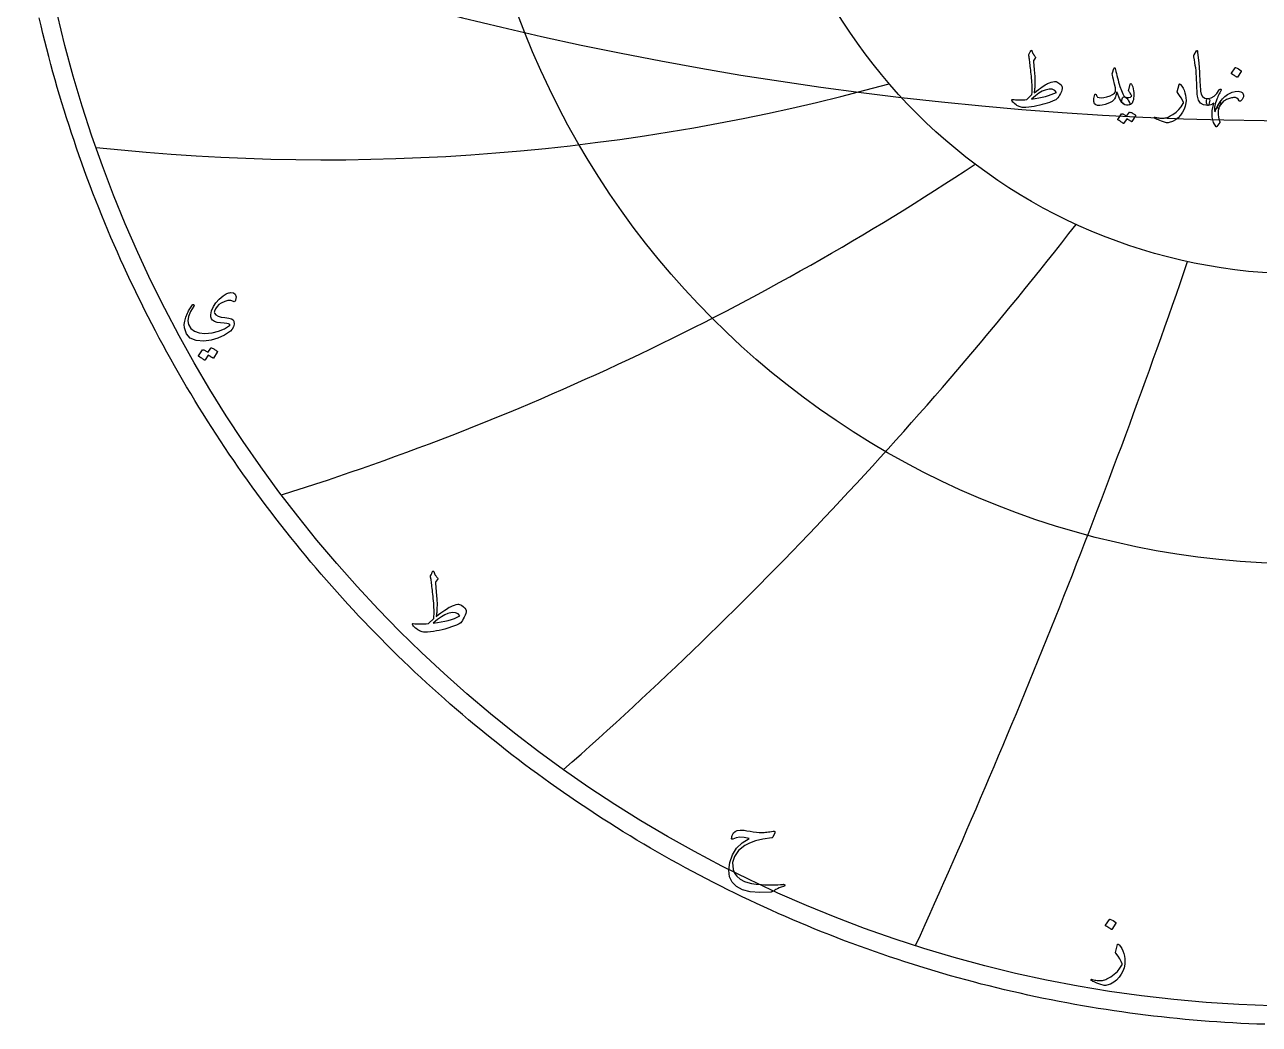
# Model space of a CAD drawing. Header units: millimetres. Extents: x -75 to 75, y -75 to 77.
# Drawn here: x -74.2 to -2.6, y -75.3 to -17.3 of the extents above; entities that cross this region are included whole.
import ezdxf

# ---------------------------------------------------------------- set-up
doc = ezdxf.new("R2010")
doc.units = ezdxf.units.MM
for name, color, linetype in [('CUT_OUTER', 1, 'Continuous'), ('ENGRAVE', 7, 'Continuous'), ('ENGRAVE_FINE', 8, 'Continuous'), ('TEXT', 5, 'Continuous')]:
    doc.layers.add(name, color=color, linetype=linetype)

msp = doc.modelspace()

# ---------------------------------------------------------------- linework, layer by layer
at = {"layer": 'CUT_OUTER'}
msp.add_lwpolyline([(-2.311, -75.302), (-2.773, -75.2865), (-3.2349, -75.268), (-3.6966, -75.2468), (-4.1583, -75.2227), (-4.6198, -75.1957), (-5.0811, -75.166), (-5.5422, -75.1334), (-6.0031, -75.0979), (-6.4638, -75.0597), (-6.9242, -75.0186), (-7.3844, -74.9747), (-7.8443, -74.928), (-8.3039, -74.8785), (-8.7632, -74.8261), (-9.2221, -74.7709), (-9.6807, -74.7129), (-10.139, -74.6521), (-10.5968, -74.5885), (-11.0543, -74.5221), (-11.5114, -74.4529), (-11.968, -74.3808), (-12.4241, -74.306), (-12.8798, -74.2284), (-13.3351, -74.1479), (-13.7898, -74.0647), (-14.244, -73.9787), (-14.6976, -73.8899), (-15.1507, -73.7983), (-15.6033, -73.704), (-16.0552, -73.6069), (-16.5065, -73.507), (-16.9573, -73.4043), (-17.4073, -73.2989), (-17.8568, -73.1907), (-18.3055, -73.0797), (-18.7536, -72.966), (-19.2009, -72.8496), (-19.6476, -72.7304), (-20.0935, -72.6085), (-20.5386, -72.4838), (-20.983, -72.3564), (-21.4266, -72.2263), (-21.8693, -72.0935), (-22.3113, -71.9579), (-22.7524, -71.8197), (-23.1926, -71.6787), (-23.632, -71.5351), (-24.0705, -71.3887), (-24.5081, -71.2397), (-24.9447, -71.088), (-25.3804, -70.9336), (-25.8152, -70.7765), (-26.249, -70.6168), (-26.6818, -70.4544), (-27.1136, -70.2893), (-27.5444, -70.1217), (-27.9741, -69.9513), (-28.4028, -69.7784), (-28.8304, -69.6028), (-29.2569, -69.4246), (-29.6824, -69.2437), (-30.1067, -69.0603), (-30.5299, -68.8743), (-30.9519, -68.6857), (-31.3728, -68.4944), (-31.7924, -68.3007), (-32.2109, -68.1043), (-32.6282, -67.9054), (-33.0443, -67.7039), (-33.4591, -67.4999), (-33.8726, -67.2933), (-34.2849, -67.0842), (-34.6958, -66.8725), (-35.1055, -66.6584), (-35.5139, -66.4417), (-35.9209, -66.2226), (-36.3265, -66.0009), (-36.7308, -65.7768), (-37.1337, -65.5502), (-37.5352, -65.3211), (-37.9353, -65.0896), (-38.334, -64.8556), (-38.7312, -64.6191), (-39.127, -64.3803), (-39.5213, -64.139), (-39.9141, -63.8953), (-40.3054, -63.6492), (-40.6952, -63.4006), (-41.0834, -63.1498), (-41.4701, -62.8965), (-41.8553, -62.6408), (-42.2388, -62.3828), (-42.6208, -62.1225), (-43.0012, -61.8598), (-43.3799, -61.5948), (-43.7571, -61.3275), (-44.1325, -61.0578), (-44.5064, -60.7859), (-44.8785, -60.5116), (-45.2489, -60.2351), (-45.6177, -59.9564), (-45.9847, -59.6753), (-46.35, -59.392), (-46.7136, -59.1065), (-47.0754, -58.8188), (-47.4354, -58.5288), (-47.7936, -58.2367), (-48.15, -57.9423), (-48.5047, -57.6458), (-48.8575, -57.3471), (-49.2084, -57.0462), (-49.5575, -56.7432), (-49.9047, -56.4381), (-50.2501, -56.1308), (-50.5936, -55.8214), (-50.9351, -55.5099), (-51.2748, -55.1963), (-51.6125, -54.8807), (-51.9483, -54.563), (-52.2821, -54.2432), (-52.6139, -53.9214), (-52.9438, -53.5975), (-53.2717, -53.2717), (-53.5975, -52.9438), (-53.9214, -52.6139), (-54.2432, -52.2821), (-54.563, -51.9483), (-54.8807, -51.6125), (-55.1963, -51.2748), (-55.5099, -50.9351), (-55.8214, -50.5936), (-56.1308, -50.2501), (-56.4381, -49.9047), (-56.7432, -49.5575), (-57.0462, -49.2084), (-57.3471, -48.8575), (-57.6458, -48.5047), (-57.9423, -48.15), (-58.2367, -47.7936), (-58.5288, -47.4354), (-58.8188, -47.0754), (-59.1065, -46.7136), (-59.392, -46.35), (-59.6753, -45.9847), (-59.9564, -45.6177), (-60.2351, -45.2489), (-60.5116, -44.8785), (-60.7859, -44.5064), (-61.0578, -44.1325), (-61.3275, -43.7571), (-61.5948, -43.3799), (-61.8598, -43.0012), (-62.1225, -42.6208), (-62.3828, -42.2388), (-62.6408, -41.8553), (-62.8965, -41.4701), (-63.1498, -41.0834), (-63.4006, -40.6952), (-63.6492, -40.3054), (-63.8953, -39.9141), (-64.139, -39.5213), (-64.3803, -39.127), (-64.6191, -38.7312), (-64.8556, -38.334), (-65.0896, -37.9353), (-65.3211, -37.5352), (-65.5502, -37.1337), (-65.7768, -36.7308), (-66.0009, -36.3265), (-66.2226, -35.9209), (-66.4417, -35.5139), (-66.6584, -35.1055), (-66.8725, -34.6958), (-67.0842, -34.2849), (-67.2933, -33.8726), (-67.4999, -33.4591), (-67.7039, -33.0443), (-67.9054, -32.6282), (-68.1043, -32.2109), (-68.3007, -31.7924), (-68.4944, -31.3728), (-68.6857, -30.9519), (-68.8743, -30.5299), (-69.0603, -30.1067), (-69.2437, -29.6824), (-69.4246, -29.2569), (-69.6028, -28.8304), (-69.7784, -28.4028), (-69.9513, -27.9741), (-70.1217, -27.5444), (-70.2893, -27.1136), (-70.4544, -26.6818), (-70.6168, -26.249), (-70.7765, -25.8152), (-70.9336, -25.3804), (-71.088, -24.9447), (-71.2397, -24.5081), (-71.3887, -24.0705), (-71.5351, -23.632), (-71.6787, -23.1926), (-71.8197, -22.7524), (-71.9579, -22.3113), (-72.0935, -21.8693), (-72.2263, -21.4266), (-72.3564, -20.983), (-72.4838, -20.5386), (-72.6085, -20.0935), (-72.7304, -19.6476), (-72.8496, -19.2009), (-72.966, -18.7536), (-73.0797, -18.3055), (-73.1907, -17.8568), (-73.2989, -17.4073), (-73.4043, -16.9573)], dxfattribs=at)
at = {"layer": 'ENGRAVE'}
for radius in [74.25, 48.6033, 31.8152]:
    msp.add_circle((0, 0), radius, dxfattribs=at)
for centre, radius, start, end in [((-56.798, 98.3771), 123.557, 263.817318, 285.347113), ((-106.8236, 106.8236), 158.6973, 287.403975, 303.551321), ((-195.8866, 113.0952), 231.3533, 311.365942, 322.130839), ((-436.4842, 116.9556), 454.488, 335.60787, 340.990319)]:
    msp.add_arc(centre, radius, start, end, dxfattribs=at)
at = {"layer": 'ENGRAVE_FINE'}
msp.add_arc((0, 179.565), 202.4878, 248.656162, 291.343838, dxfattribs=at)
at = {"layer": 'TEXT'}
for points in [[(-15.9903, -19.0797), (-15.9694, -19.032), (-15.9508, -18.9897), (-15.9343, -18.9529), (-15.92, -18.9217), (-15.9082, -18.8961), (-15.8992, -18.8767), (-15.8929, -18.8632), (-15.8893, -18.8558), (-15.8819, -18.8462), (-15.8728, -18.8393), (-15.8621, -18.8352), (-15.8498, -18.8338), (-15.8396, -18.8355), (-15.8311, -18.8404), (-15.8243, -18.8487), (-15.819, -18.8602), (-15.796, -18.9162), (-15.7751, -18.9656), (-15.7565, -19.0084), (-15.74, -19.0446), (-15.7305, -19.0605), (-15.7197, -19.0775), (-15.7075, -19.0957), (-15.6939, -19.1149), (-15.6787, -19.1352), (-15.6615, -19.1566), (-15.6424, -19.1791), (-15.6214, -19.2027), (-15.6083, -19.2266), (-15.6039, -19.2499), (-15.6083, -19.2727), (-15.6214, -19.2949), (-15.7049, -19.4047), (-15.7161, -19.4225), (-15.7235, -19.4409), (-15.7271, -19.4599), (-15.7268, -19.4793), (-15.684, -19.9626), (-15.6566, -20.3543), (-15.6445, -20.6542), (-15.6478, -20.8625), (-15.6523, -20.9403), (-15.6571, -21.0113), (-15.6622, -21.0754), (-15.6675, -21.1326), (-15.6732, -21.1832), (-15.6791, -21.2276), (-15.6853, -21.2656), (-15.6917, -21.2973), (-15.5604, -21.1968), (-15.4387, -21.1062), (-15.3265, -21.0256), (-15.224, -20.9548), (-15.1314, -20.8936), (-15.0489, -20.8417), (-14.9766, -20.7991), (-14.9145, -20.7659), (-14.8039, -20.7165), (-14.7004, -20.6781), (-14.6041, -20.6507), (-14.5149, -20.6342), (-14.4677, -20.6328), (-14.4183, -20.6419), (-14.3667, -20.6614), (-14.3129, -20.6913), (-14.2064, -20.7668), (-14.1285, -20.8395), (-14.0791, -20.9095), (-14.0582, -20.9767), (-14.0596, -21.0516), (-14.0769, -21.1359), (-14.1101, -21.2295), (-14.1592, -21.3324), (-14.2141, -21.4337), (-14.2646, -21.5179), (-14.3107, -21.5852), (-14.3524, -21.6354), (-14.438, -21.6988), (-14.5851, -21.7704), (-14.7937, -21.8503), (-15.0638, -21.9384), (-15.2143, -21.982), (-15.3673, -22.0207), (-15.5228, -22.0545), (-15.6807, -22.0833), (-15.8406, -22.1074), (-16.0018, -22.1272), (-16.1644, -22.1426), (-16.3284, -22.1535), (-16.3884, -22.1415), (-16.4453, -22.1272), (-16.4993, -22.1107), (-16.5502, -22.0921), (-16.5986, -22.0712), (-16.6451, -22.0481), (-16.6897, -22.0229), (-16.7324, -21.9955), (-16.8073, -21.9406), (-16.8696, -21.8857), (-16.9193, -21.8308), (-16.9563, -21.7759), (-16.9767, -21.7303), (-16.9805, -21.6991), (-16.9679, -21.682), (-16.9388, -21.6793), (-16.8566, -21.689), (-16.7681, -21.6963), (-16.6733, -21.7011), (-16.5721, -21.7034), (-16.4647, -21.7033), (-16.3509, -21.7007), (-16.2308, -21.6956), (-16.1045, -21.6881), (-15.8147, -21.4027), (-15.8093, -21.2879), (-15.8064, -21.1721), (-15.806, -21.0552), (-15.8081, -20.9372), (-15.8123, -20.8178), (-15.8185, -20.6968), (-15.8266, -20.5741), (-15.8366, -20.4498), (-15.8479, -20.3267), (-15.8597, -20.2077), (-15.872, -20.0929), (-15.8849, -19.9821), (-15.8978, -19.8752), (-15.9102, -19.7719), (-15.922, -19.6721), (-15.9332, -19.5759), (-15.9438, -19.4869), (-15.9535, -19.4085), (-15.9624, -19.3409), (-15.9705, -19.2839), (-15.9778, -19.2374), (-15.9843, -19.201), (-15.9899, -19.1748), (-15.9947, -19.1588), (-15.9977, -19.1407), (-15.998, -19.1215), (-15.9955, -19.1011), (-15.9903, -19.0797)], [(-6.2683, -18.869), (-6.2598, -18.8558), (-6.2519, -18.847), (-6.2445, -18.8426), (-6.2376, -18.8426), (-6.2272, -18.8484), (-6.2178, -18.8657), (-6.2096, -18.8945), (-6.2025, -18.9348), (-6.1662, -19.2628), (-6.1366, -19.5661), (-6.1135, -19.8446), (-6.0971, -20.0985), (-6.0865, -20.3156), (-6.0768, -20.5102), (-6.0679, -20.6822), (-6.0598, -20.8318), (-6.0528, -20.9589), (-6.0471, -21.0634), (-6.0429, -21.1455), (-6.04, -21.205), (-6.001, -21.3834), (-5.9149, -21.5146), (-5.7815, -21.5986), (-5.6009, -21.6354), (-5.5507, -21.6486), (-5.5186, -21.6793), (-5.5046, -21.7276), (-5.5087, -21.7935), (-5.5293, -21.8972), (-5.5515, -21.9713), (-5.5754, -22.0158), (-5.6009, -22.0306), (-5.855, -21.9971), (-6.0422, -21.8967), (-6.1624, -21.7292), (-6.2156, -21.4949), (-6.224, -21.3828), (-6.2316, -21.2704), (-6.2383, -21.1577), (-6.2442, -21.0448), (-6.2495, -20.9316), (-6.2546, -20.8181), (-6.2594, -20.7043), (-6.2639, -20.5903), (-6.2722, -20.3728), (-6.2837, -20.177), (-6.2985, -20.0028), (-6.3166, -19.8504), (-6.338, -19.704), (-6.3627, -19.5479), (-6.3907, -19.3823), (-6.422, -19.2071), (-6.4261, -19.1755), (-6.4253, -19.1467), (-6.4196, -19.1206), (-6.4089, -19.0973)], [(-10.9712, -19.9492), (-10.946, -20.0643), (-10.9185, -20.1814), (-10.8889, -20.3003), (-10.8571, -20.4212), (-10.823, -20.5446), (-10.7868, -20.671), (-10.7484, -20.8004), (-10.7078, -20.9328), (-10.6257, -21.171), (-10.5508, -21.35), (-10.483, -21.4696), (-10.4223, -21.53), (-10.3694, -21.5659), (-10.3159, -21.6167), (-10.2618, -21.6823), (-10.2072, -21.7627), (-10.1556, -21.8623), (-10.1413, -21.9373), (-10.1644, -21.9875), (-10.2247, -22.013), (-10.4199, -21.9933), (-10.5925, -21.8637), (-10.7426, -21.6244), (-10.8702, -21.2753), (-10.873, -21.2695), (-10.8768, -21.2654), (-10.8818, -21.263), (-10.8878, -21.2621), (-10.8922, -21.263), (-10.8966, -21.2654), (-10.901, -21.2695), (-10.9054, -21.2753), (-10.9177, -21.3318), (-10.9328, -21.3917), (-10.9507, -21.4548), (-10.9712, -21.5212), (-10.9937, -21.5841), (-11.0173, -21.6365), (-11.042, -21.6785), (-11.0678, -21.71), (-11.1606, -21.791), (-11.2764, -21.8626), (-11.4153, -21.9249), (-11.5772, -21.9779), (-11.7419, -22.0171), (-11.8846, -22.0339), (-12.0053, -22.0281), (-12.1041, -21.9998), (-12.1887, -21.929), (-12.2271, -21.8044), (-12.2194, -21.626), (-12.1656, -21.3939), (-12.1604, -21.3862), (-12.1535, -21.3807), (-12.145, -21.3774), (-12.1349, -21.3763), (-12.1228, -21.3777), (-12.1129, -21.3818), (-12.1052, -21.3887), (-12.0998, -21.3983), (-12.0789, -21.4468), (-12.0558, -21.4872), (-12.0306, -21.5193), (-12.0032, -21.5432), (-11.9175, -21.575), (-11.8012, -21.5827), (-11.6541, -21.5662), (-11.4762, -21.5256), (-11.2866, -21.4647), (-11.1392, -21.3961), (-11.0341, -21.3198), (-10.9712, -21.2358), (-10.9608, -21.1507), (-10.9778, -21.0053), (-11.0223, -20.7994), (-11.0942, -20.5332), (-11.1288, -20.393), (-11.1491, -20.2796), (-11.1551, -20.1932), (-11.1469, -20.1336), (-11.0634, -19.8965), (-11.0544, -19.8715), (-11.0448, -19.8537), (-11.0346, -19.843), (-11.0239, -19.8394), (-11.0108, -19.8463), (-10.9976, -19.8669), (-10.9844, -19.9012), (-10.9712, -19.9492)], [(-4.0333, -19.8438), (-4.0278, -19.8383), (-4.0201, -19.835), (-4.0102, -19.8339), (-3.9981, -19.835), (-3.9128, -19.8696), (-3.8324, -19.9119), (-3.7569, -19.9618), (-3.6864, -20.0194), (-3.6795, -20.0282), (-3.6765, -20.037), (-3.6773, -20.0458), (-3.682, -20.0546), (-3.8883, -20.3883), (-3.896, -20.3963), (-3.9059, -20.3982), (-3.918, -20.3941), (-3.9323, -20.3839), (-3.9446, -20.3751), (-3.9641, -20.362), (-3.9907, -20.3444), (-4.0245, -20.3224), (-4.0659, -20.2961), (-4.1156, -20.2653), (-4.1735, -20.2302), (-4.2396, -20.1907), (-4.2484, -20.1841), (-4.2528, -20.1775), (-4.2528, -20.1709), (-4.2484, -20.1644)], [(-10.0842, -21.3675), (-10.11, -21.3244), (-10.1347, -21.2874), (-10.1583, -21.2564), (-10.1808, -21.2314), (-10.197, -21.21), (-10.2061, -21.1853), (-10.208, -21.1573), (-10.2028, -21.126), (-10.1106, -20.7923), (-10.0977, -20.7632), (-10.0809, -20.755), (-10.0604, -20.7676), (-10.0359, -20.8011), (-9.9991, -20.8721), (-9.9679, -20.958), (-9.9421, -21.0588), (-9.9218, -21.1743), (-9.91, -21.2852), (-9.9053, -21.3939), (-9.9078, -21.5004), (-9.9174, -21.6046), (-9.933, -21.6955), (-9.9536, -21.7748), (-9.9791, -21.8426), (-10.0096, -21.8988), (-10.0472, -21.9406), (-10.0985, -21.9735), (-10.1635, -21.9976), (-10.2423, -22.013), (-10.323, -22.016), (-10.3982, -22.0031), (-10.4679, -21.9743), (-10.5321, -21.9296), (-10.5818, -21.8728), (-10.6079, -21.8077), (-10.6103, -21.7345), (-10.5892, -21.6529), (-10.5555, -21.5863), (-10.5157, -21.5443), (-10.4698, -21.527), (-10.418, -21.5344), (-10.2983, -21.5632), (-10.194, -21.5662), (-10.1051, -21.5434), (-10.0315, -21.4949), (-10.0299, -21.482), (-10.0381, -21.4564), (-10.0562, -21.4183), (-10.0842, -21.3675)], [(-15.0506, -21.1348), (-15.2205, -21.2053), (-15.4096, -21.3159), (-15.6179, -21.4666), (-15.8454, -21.6573), (-15.6249, -21.63), (-15.4156, -21.5964), (-15.2176, -21.5565), (-15.0308, -21.5102), (-14.8556, -21.4582), (-14.6922, -21.401), (-14.5405, -21.3386), (-14.4007, -21.2709), (-14.4957, -21.1537), (-14.6356, -21.092), (-14.8206, -21.0857), (-15.0506, -21.1348)], [(-7.2783, -20.8055), (-7.2758, -20.7975), (-7.2728, -20.7912), (-7.2692, -20.7865), (-7.2651, -20.7835), (-7.2528, -20.7824), (-7.2377, -20.7879), (-7.2198, -20.8), (-7.1993, -20.8186), (-7.1191, -20.9139), (-7.05, -21.0239), (-6.9918, -21.1488), (-6.9446, -21.2885), (-6.9078, -21.4389), (-6.8853, -21.5871), (-6.8771, -21.7331), (-6.8831, -21.8769), (-6.9221, -22.0663), (-6.9863, -22.2479), (-7.0758, -22.4219), (-7.1905, -22.5883), (-7.3277, -22.7389), (-7.4847, -22.8616), (-7.6614, -22.9563), (-7.8579, -23.023), (-7.9106, -23.0342), (-7.9633, -23.0372), (-8.016, -23.032), (-8.0687, -23.0186), (-8.1901, -22.9762), (-8.2998, -22.9368), (-8.3976, -22.9004), (-8.4837, -22.8671), (-8.5576, -22.8368), (-8.6192, -22.8095), (-8.6685, -22.7852), (-8.7054, -22.7639), (-8.7131, -22.7573), (-8.7186, -22.7507), (-8.7219, -22.7441), (-8.723, -22.7376), (-8.7222, -22.729), (-8.7197, -22.7211), (-8.7156, -22.7137), (-8.7098, -22.7068), (-8.7024, -22.7016), (-8.6933, -22.6991), (-8.6826, -22.6994), (-8.6703, -22.7024), (-8.5951, -22.7226), (-8.5232, -22.7392), (-8.4546, -22.7522), (-8.3893, -22.7617), (-8.3267, -22.7676), (-8.2663, -22.7699), (-8.2081, -22.7687), (-8.1521, -22.7639), (-8.0963, -22.755), (-8.0385, -22.7414), (-7.9788, -22.7231), (-7.9172, -22.7002), (-7.8537, -22.6724), (-7.7882, -22.6393), (-7.7208, -22.601), (-7.6515, -22.5575), (-7.457, -22.4175), (-7.2904, -22.2655), (-7.1518, -22.1014), (-7.0412, -21.9252), (-7.034, -21.9109), (-7.0302, -21.8945), (-7.0296, -21.8758), (-7.0324, -21.8549), (-7.0785, -21.7317), (-7.151, -21.5948), (-7.2498, -21.4441), (-7.3749, -21.2797), (-7.3804, -21.2693), (-7.3837, -21.2599), (-7.3848, -21.2517), (-7.3837, -21.2446)], [(-4.8983, -21.9955), (-4.9466, -22.0992), (-4.9817, -22.2084), (-5.0037, -22.3231), (-5.0125, -22.4433), (-5.0086, -22.5685), (-4.9927, -22.698), (-4.9647, -22.832), (-4.9247, -22.9703), (-4.9197, -22.9887), (-4.9181, -23.0043), (-4.9197, -23.0172), (-4.9247, -23.0274), (-5.0827, -23.2513), (-5.0973, -23.2675), (-5.1102, -23.2766), (-5.1214, -23.2785), (-5.131, -23.2733), (-5.2814, -23.0156), (-5.355, -22.6991), (-5.3517, -22.324), (-5.2716, -21.8901), (-5.3481, -21.9515), (-5.4285, -21.9955), (-5.5128, -22.0218), (-5.6009, -22.0306), (-5.6198, -22.0248), (-5.6371, -22.0075), (-5.6528, -21.9787), (-5.6668, -21.9384), (-5.6747, -21.9141), (-5.681, -21.8895), (-5.6857, -21.8647), (-5.6887, -21.8396), (-5.6909, -21.8145), (-5.6931, -21.7896), (-5.6953, -21.7651), (-5.6975, -21.7408), (-5.6947, -21.6963), (-5.6777, -21.6639), (-5.6464, -21.6436), (-5.6009, -21.6354), (-5.4217, -21.5953), (-5.2529, -21.4971), (-5.0945, -21.3406), (-4.9466, -21.126), (-4.9266, -21.0988), (-4.906, -21.0832), (-4.8849, -21.0791), (-4.8632, -21.0865), (-4.8473, -21.1005), (-4.839, -21.1161), (-4.8385, -21.1334), (-4.8456, -21.1524), (-4.8844, -21.221), (-4.9219, -21.2907), (-4.958, -21.3615), (-4.9927, -21.4334), (-5.0261, -21.5064), (-5.058, -21.5805), (-5.0886, -21.6557), (-5.1179, -21.732), (-5.1826, -21.9397), (-5.2189, -22.1195), (-5.2265, -22.2713), (-5.2057, -22.395), (-5.2038, -22.3989), (-5.2024, -22.4016), (-5.2016, -22.4033), (-5.2013, -22.4038), (-5.201, -22.4033), (-5.2002, -22.4016), (-5.1988, -22.3989), (-5.1969, -22.395), (-5.1701, -22.3321), (-5.1426, -22.2704), (-5.1142, -22.2102), (-5.0849, -22.1513), (-5.0546, -22.0936), (-5.0229, -22.0366), (-4.9898, -21.9805), (-4.9554, -21.9252), (-4.9304, -21.8868), (-4.9082, -21.8637), (-4.8887, -21.856), (-4.872, -21.8637), (-4.8637, -21.8802), (-4.8654, -21.9076), (-4.8769, -21.9461), (-4.8983, -21.9955)], [(-3.7917, -21.7583), (-3.8486, -21.6694), (-3.9224, -21.609), (-4.0132, -21.5772), (-4.1211, -21.5739), (-4.1823, -21.5817), (-4.2429, -21.592), (-4.303, -21.6048), (-4.3626, -21.62), (-4.4216, -21.6383), (-4.48, -21.6601), (-4.538, -21.6855), (-4.5953, -21.7144), (-4.6936, -21.7803), (-4.7863, -21.8725), (-4.8736, -21.9911), (-4.9554, -22.136), (-4.9787, -22.1686), (-5.0004, -22.1876), (-5.0204, -22.1928), (-5.0388, -22.1843), (-5.0542, -22.1673), (-5.0608, -22.1469), (-5.0586, -22.1233), (-5.0476, -22.0964), (-5.0309, -22.061), (-5.0158, -22.0295), (-5.0023, -22.0018), (-4.9905, -21.9779), (-4.9801, -21.9576), (-4.9708, -21.9406), (-4.9625, -21.9268), (-4.9554, -21.9164), (-4.8909, -21.8193), (-4.8248, -21.7298), (-4.757, -21.648), (-4.6875, -21.5739), (-4.6164, -21.5072), (-4.5437, -21.4477), (-4.4693, -21.3952), (-4.3933, -21.35), (-4.1982, -21.2613), (-4.0168, -21.2149), (-3.8491, -21.2108), (-3.6951, -21.249), (-3.6295, -21.2822), (-3.5821, -21.3247), (-3.5527, -21.3766), (-3.5414, -21.4378), (-3.548, -21.5212), (-3.5722, -21.6003), (-3.6139, -21.6749), (-3.6732, -21.7452), (-3.7119, -21.7756), (-3.7445, -21.788), (-3.7712, -21.7822), (-3.7917, -21.7583)], [(-10.1633, -22.4214), (-10.1578, -22.4159), (-10.1501, -22.4126), (-10.1402, -22.4115), (-10.1281, -22.4126), (-10.0849, -22.4288), (-10.0431, -22.4466), (-10.0026, -22.4661), (-9.9635, -22.4873), (-9.9255, -22.5103), (-9.8883, -22.5356), (-9.8519, -22.563), (-9.8164, -22.5926), (-9.8095, -22.6017), (-9.8065, -22.6113), (-9.8073, -22.6215), (-9.812, -22.6322), (-10.0228, -22.9659), (-10.0285, -22.9703), (-10.037, -22.9703), (-10.0483, -22.9659), (-10.0623, -22.9571), (-10.0719, -22.949), (-10.0875, -22.9379), (-10.1092, -22.9238), (-10.1369, -22.9066), (-10.171, -22.8862), (-10.2116, -22.8622), (-10.2588, -22.8346), (-10.3126, -22.8034), (-10.4794, -23.0625), (-10.4871, -23.0705), (-10.497, -23.0724), (-10.5091, -23.0683), (-10.5233, -23.0581), (-10.5357, -23.0493), (-10.5552, -23.0362), (-10.5818, -23.0186), (-10.6156, -22.9966), (-10.657, -22.9703), (-10.7067, -22.9395), (-10.7646, -22.9044), (-10.8307, -22.8649), (-10.8376, -22.8583), (-10.8406, -22.8517), (-10.8398, -22.8451), (-10.8351, -22.8385), (-10.6199, -22.518), (-10.6145, -22.5125), (-10.6068, -22.5092), (-10.5969, -22.5081), (-10.5848, -22.5092), (-10.548, -22.5212), (-10.5124, -22.535), (-10.4778, -22.5508), (-10.4443, -22.5685), (-10.4119, -22.5878), (-10.3806, -22.6086), (-10.3504, -22.6307), (-10.3213, -22.6541)], [(-62.1408, -33.3976), (-62.2924, -33.347), (-62.4616, -33.3449), (-62.6484, -33.3915), (-62.8527, -33.4866), (-62.9824, -33.5774), (-63.0904, -33.6857), (-63.1768, -33.8116), (-63.2415, -33.955), (-63.2479, -33.9837), (-63.2485, -34.0136), (-63.2432, -34.0446), (-63.2321, -34.0768), (-63.1577, -34.1769), (-63.033, -34.2524), (-62.858, -34.3034), (-62.6326, -34.3297), (-62.4101, -34.3534), (-62.2485, -34.3965), (-62.1478, -34.4588), (-62.108, -34.5405), (-62.1036, -34.7115), (-62.1372, -34.8637), (-62.209, -34.9972), (-62.3187, -35.1119), (-62.6674, -35.3499), (-63.0389, -35.5253), (-63.4332, -35.638), (-63.8504, -35.688), (-64.3059, -35.6564), (-64.6466, -35.5194), (-64.8726, -35.277), (-64.9839, -34.9293), (-64.9903, -34.7384), (-64.9628, -34.5311), (-64.9013, -34.3075), (-64.8059, -34.0674), (-64.7727, -34.0007), (-64.7385, -33.9363), (-64.7036, -33.8742), (-64.6677, -33.8145), (-64.6307, -33.7568), (-64.5922, -33.7009), (-64.5522, -33.6468), (-64.5108, -33.5944), (-64.4885, -33.5727), (-64.4686, -33.5639), (-64.4511, -33.568), (-64.4359, -33.585), (-64.4274, -33.6061), (-64.4253, -33.6271), (-64.4297, -33.6482), (-64.4405, -33.6693), (-64.6332, -33.9796), (-64.7473, -34.2595), (-64.783, -34.5089), (-64.7403, -34.7279), (-64.6027, -34.9585), (-64.4007, -35.1213), (-64.1343, -35.2161), (-63.8035, -35.2431), (-63.3796, -35.2094), (-62.9979, -35.1225), (-62.6583, -34.9822), (-62.3609, -34.7887), (-62.343, -34.7723), (-62.3363, -34.756), (-62.3407, -34.7396), (-62.3562, -34.7232), (-62.4192, -34.6927), (-62.5283, -34.667), (-62.6838, -34.6459), (-62.8855, -34.6295), (-63.0907, -34.6043), (-63.2473, -34.5569), (-63.3553, -34.4872), (-63.4148, -34.3953), (-63.4423, -34.2873), (-63.4499, -34.174), (-63.4376, -34.0554), (-63.4054, -33.9316), (-63.3009, -33.6883), (-63.156, -33.4644), (-62.9707, -33.2598), (-62.745, -33.0744), (-62.685, -33.0305), (-62.6267, -32.9925), (-62.5702, -32.9603), (-62.5155, -32.9339), (-62.4628, -32.9131), (-62.4124, -32.8976), (-62.3644, -32.8874), (-62.3187, -32.8824), (-62.1402, -32.8991), (-62.0307, -32.9773), (-61.9903, -33.1169), (-62.019, -33.318), (-62.0406, -33.3722), (-62.0682, -33.4035), (-62.1015, -33.412), (-62.1408, -33.3976)], [(-63.4522, -36.1002), (-63.4464, -36.0944), (-63.4382, -36.0909), (-63.4276, -36.0897), (-63.4148, -36.0909), (-63.3687, -36.1081), (-63.324, -36.1272), (-63.2808, -36.1479), (-63.2391, -36.1705), (-63.1986, -36.1951), (-63.1589, -36.222), (-63.1201, -36.2513), (-63.0822, -36.2829), (-63.0749, -36.2926), (-63.0717, -36.3028), (-63.0726, -36.3136), (-63.0775, -36.3251), (-63.3024, -36.681), (-63.3085, -36.6857), (-63.3176, -36.6857), (-63.3296, -36.681), (-63.3445, -36.6717), (-63.3548, -36.663), (-63.3714, -36.6512), (-63.3946, -36.6361), (-63.4241, -36.6178), (-63.4604, -36.596), (-63.5038, -36.5704), (-63.5541, -36.541), (-63.6115, -36.5077), (-63.7895, -36.7841), (-63.7977, -36.7926), (-63.8082, -36.7946), (-63.8211, -36.7902), (-63.8363, -36.7794), (-63.8495, -36.77), (-63.8703, -36.756), (-63.8987, -36.7372), (-63.9347, -36.7138), (-63.9789, -36.6857), (-64.0319, -36.6529), (-64.0936, -36.6155), (-64.1642, -36.5733), (-64.1715, -36.5663), (-64.1747, -36.5592), (-64.1738, -36.5522), (-64.1689, -36.5452), (-63.9394, -36.2033), (-63.9335, -36.1974), (-63.9253, -36.1939), (-63.9148, -36.1927), (-63.9019, -36.1939), (-63.8627, -36.2066), (-63.8246, -36.2214), (-63.7877, -36.2383), (-63.752, -36.2571), (-63.7175, -36.2778), (-63.6841, -36.2999), (-63.6519, -36.3234), (-63.6209, -36.3485)], [(-50.6985, -49.2921), (-50.6762, -49.2412), (-50.6563, -49.1961), (-50.6388, -49.1569), (-50.6236, -49.1235), (-50.611, -49.0963), (-50.6013, -49.0755), (-50.5946, -49.0611), (-50.5908, -49.0532), (-50.5829, -49.043), (-50.5732, -49.0357), (-50.5618, -49.0313), (-50.5486, -49.0298), (-50.5378, -49.0316), (-50.5287, -49.0369), (-50.5214, -49.0456), (-50.5158, -49.0579), (-50.4912, -49.1176), (-50.469, -49.1703), (-50.4491, -49.216), (-50.4315, -49.2547), (-50.4214, -49.2716), (-50.4099, -49.2898), (-50.3968, -49.3091), (-50.3823, -49.3296), (-50.3661, -49.3513), (-50.3478, -49.3741), (-50.3274, -49.3981), (-50.3051, -49.4233), (-50.291, -49.4487), (-50.2863, -49.4736), (-50.291, -49.4979), (-50.3051, -49.5216), (-50.394, -49.6387), (-50.406, -49.6578), (-50.414, -49.6774), (-50.4178, -49.6976), (-50.4175, -49.7184), (-50.3718, -50.2339), (-50.3425, -50.6516), (-50.3296, -50.9716), (-50.3332, -51.1938), (-50.338, -51.2768), (-50.3431, -51.3524), (-50.3485, -51.4208), (-50.3542, -51.4818), (-50.3602, -51.5358), (-50.3665, -51.5831), (-50.3731, -51.6237), (-50.38, -51.6575), (-50.2399, -51.5503), (-50.1101, -51.4537), (-49.9905, -51.3677), (-49.8812, -51.2921), (-49.7824, -51.2269), (-49.6944, -51.1715), (-49.6173, -51.1262), (-49.5509, -51.0907), (-49.433, -51.038), (-49.3226, -50.9971), (-49.2199, -50.9678), (-49.1247, -50.9502), (-49.0744, -50.9487), (-49.0217, -50.9584), (-48.9666, -50.9792), (-48.9093, -51.0111), (-48.7957, -51.0916), (-48.7125, -51.1692), (-48.6598, -51.2438), (-48.6376, -51.3156), (-48.6391, -51.3955), (-48.6575, -51.4853), (-48.6929, -51.5852), (-48.7453, -51.6949), (-48.8039, -51.803), (-48.8577, -51.8928), (-48.9069, -51.9646), (-48.9514, -52.0181), (-49.0427, -52.0858), (-49.1997, -52.1622), (-49.4221, -52.2474), (-49.7102, -52.3413), (-49.8708, -52.3879), (-50.034, -52.4291), (-50.1998, -52.4652), (-50.3683, -52.4959), (-50.5388, -52.5217), (-50.7108, -52.5427), (-50.8842, -52.5591), (-51.0592, -52.5708), (-51.1231, -52.558), (-51.1839, -52.5427), (-51.2414, -52.5252), (-51.2957, -52.5053), (-51.3474, -52.483), (-51.397, -52.4584), (-51.4446, -52.4315), (-51.4901, -52.4022), (-51.57, -52.3437), (-51.6364, -52.2851), (-51.6894, -52.2266), (-51.7289, -52.168), (-51.7506, -52.1194), (-51.7547, -52.0861), (-51.7412, -52.0679), (-51.7102, -52.065), (-51.6225, -52.0754), (-51.5281, -52.0831), (-51.427, -52.0882), (-51.3191, -52.0907), (-51.2045, -52.0906), (-51.0832, -52.0878), (-50.9551, -52.0824), (-50.8203, -52.0743), (-50.5111, -51.7699), (-50.5054, -51.6475), (-50.5024, -51.524), (-50.5019, -51.3993), (-50.5041, -51.2734), (-50.5087, -51.1461), (-50.5152, -51.017), (-50.5239, -50.8861), (-50.5346, -50.7535), (-50.5466, -50.6222), (-50.5592, -50.4953), (-50.5723, -50.3728), (-50.5861, -50.2547), (-50.5998, -50.1406), (-50.613, -50.0304), (-50.6256, -49.924), (-50.6376, -49.8214), (-50.6489, -49.7264), (-50.6593, -49.6428), (-50.6688, -49.5707), (-50.6774, -49.5099), (-50.6852, -49.4603), (-50.6921, -49.4215), (-50.6981, -49.3936), (-50.7032, -49.3764), (-50.7064, -49.3571), (-50.7067, -49.3366), (-50.7041, -49.315), (-50.6985, -49.2921)], [(-49.6961, -51.4842), (-49.8774, -51.5594), (-50.0791, -51.6774), (-50.3012, -51.8381), (-50.5439, -52.0416), (-50.3087, -52.0124), (-50.0855, -51.9766), (-49.8743, -51.934), (-49.6751, -51.8846), (-49.4882, -51.8292), (-49.3138, -51.7681), (-49.1521, -51.7015), (-49.0029, -51.6294), (-49.1042, -51.5044), (-49.2535, -51.4385), (-49.4508, -51.4318), (-49.6961, -51.4842)], [(-30.7355, -64.1967), (-30.8479, -64.4496), (-30.8582, -64.4663), (-30.8702, -64.4789), (-30.8839, -64.4874), (-30.8995, -64.4918), (-31.4191, -64.5737), (-31.8538, -64.6744), (-32.2036, -64.7939), (-32.4686, -64.932), (-32.84, -65.235), (-33.0786, -65.5679), (-33.1843, -65.9306), (-33.1571, -66.3232), (-33.0745, -66.5357), (-32.9346, -66.7236), (-32.7373, -66.887), (-32.4826, -67.0257), (-32.3037, -67.0878), (-32.081, -67.1381), (-31.8143, -67.1768), (-31.5037, -67.2037), (-31.3386, -67.2116), (-31.1758, -67.2166), (-31.0154, -67.2187), (-30.8573, -67.2178), (-30.7022, -67.2143), (-30.5505, -67.2084), (-30.4024, -67.2002), (-30.2578, -67.1897), (-30.2238, -67.1873), (-30.1969, -67.1897), (-30.177, -67.1967), (-30.1641, -67.2084), (-30.1571, -67.2227), (-30.1547, -67.2377), (-30.1571, -67.2532), (-30.1641, -67.2693), (-30.1692, -67.2779), (-30.1752, -67.2851), (-30.1821, -67.2908), (-30.1899, -67.2951), (-30.1982, -67.2987), (-30.2068, -67.3027), (-30.2158, -67.3069), (-30.225, -67.3115), (-30.3599, -67.3545), (-30.4791, -67.3993), (-30.5824, -67.4458), (-30.6699, -67.4941), (-30.726, -67.529), (-30.7771, -67.5585), (-30.8232, -67.5828), (-30.8643, -67.6019), (-30.8999, -67.6165), (-30.9293, -67.6276), (-30.9526, -67.6352), (-30.9697, -67.6393), (-31.6102, -67.663), (-32.1547, -67.6171), (-32.6032, -67.5014), (-32.9557, -67.3161), (-33.2104, -67.062), (-33.3608, -66.7447), (-33.4071, -66.3641), (-33.3491, -65.9203), (-33.1957, -65.4733), (-32.9557, -65.0925), (-32.629, -64.7778), (-32.2156, -64.5292), (-32.5084, -64.4733), (-32.7636, -64.4601), (-32.9814, -64.4897), (-33.1618, -64.562), (-33.1776, -64.5679), (-33.1922, -64.5714), (-33.2057, -64.5726), (-33.218, -64.5714), (-33.2282, -64.5676), (-33.2355, -64.5608), (-33.2399, -64.5512), (-33.2414, -64.5386), (-33.235, -64.4803), (-33.225, -64.4227), (-33.2115, -64.3656), (-33.1946, -64.3091), (-33.1348, -64.1993), (-33.04, -64.1182), (-32.91, -64.0658), (-32.7449, -64.0421), (-32.6404, -64.043), (-32.5095, -64.055), (-32.3523, -64.0781), (-32.1688, -64.1124), (-31.9794, -64.1466), (-31.8046, -64.1697), (-31.6445, -64.1817), (-31.499, -64.1826), (-31.429, -64.1796), (-31.355, -64.175), (-31.2768, -64.169), (-31.1945, -64.1615), (-31.1082, -64.1523), (-31.0177, -64.1411), (-30.9232, -64.1277), (-30.8245, -64.1124), (-30.768, -64.1106), (-30.7344, -64.1241), (-30.7235, -64.1528), (-30.7355, -64.1967)], [(-11.3263, -69.2176), (-11.3205, -69.2117), (-11.3123, -69.2082), (-11.3017, -69.2071), (-11.2888, -69.2082), (-11.1978, -69.2451), (-11.112, -69.2902), (-11.0315, -69.3435), (-10.9563, -69.405), (-10.949, -69.4143), (-10.9458, -69.4237), (-10.9466, -69.4331), (-10.9516, -69.4424), (-11.1718, -69.7984), (-11.1799, -69.8069), (-11.1905, -69.8089), (-11.2034, -69.8045), (-11.2186, -69.7937), (-11.2318, -69.7843), (-11.2525, -69.7703), (-11.2809, -69.7516), (-11.317, -69.7281), (-11.3612, -69.7), (-11.4141, -69.6673), (-11.4759, -69.6298), (-11.5465, -69.5876), (-11.5558, -69.5806), (-11.5605, -69.5736), (-11.5605, -69.5665), (-11.5558, -69.5595)], [(-10.8486, -70.6743), (-10.8459, -70.6658), (-10.8427, -70.6591), (-10.8389, -70.6541), (-10.8345, -70.6509), (-10.8213, -70.6497), (-10.8052, -70.6555), (-10.7862, -70.6684), (-10.7643, -70.6883), (-10.6788, -70.7899), (-10.605, -70.9073), (-10.5429, -71.0405), (-10.4926, -71.1895), (-10.4534, -71.3499), (-10.4294, -71.508), (-10.4206, -71.6638), (-10.427, -71.8171), (-10.4686, -72.0191), (-10.5371, -72.2129), (-10.6325, -72.3985), (-10.7549, -72.5759), (-10.9013, -72.7366), (-11.0687, -72.8675), (-11.2572, -72.9685), (-11.4668, -73.0396), (-11.523, -73.0516), (-11.5792, -73.0549), (-11.6355, -73.0493), (-11.6917, -73.035), (-11.8212, -72.9897), (-11.9382, -72.9477), (-12.0425, -72.9089), (-12.1343, -72.8734), (-12.2132, -72.841), (-12.2789, -72.8119), (-12.3314, -72.786), (-12.3708, -72.7633), (-12.379, -72.7563), (-12.3849, -72.7492), (-12.3884, -72.7422), (-12.3896, -72.7352), (-12.3887, -72.7261), (-12.386, -72.7176), (-12.3817, -72.7097), (-12.3755, -72.7024), (-12.3676, -72.6968), (-12.3579, -72.6942), (-12.3465, -72.6945), (-12.3334, -72.6977), (-12.2531, -72.7192), (-12.1764, -72.7369), (-12.1033, -72.7508), (-12.0336, -72.7609), (-11.9668, -72.7672), (-11.9024, -72.7697), (-11.8404, -72.7684), (-11.7807, -72.7633), (-11.7211, -72.7538), (-11.6595, -72.7393), (-11.5958, -72.7198), (-11.5301, -72.6954), (-11.4623, -72.6657), (-11.3925, -72.6304), (-11.3206, -72.5895), (-11.2467, -72.5431), (-11.0391, -72.3938), (-10.8614, -72.2317), (-10.7136, -72.0566), (-10.5956, -71.8687), (-10.588, -71.8534), (-10.5839, -71.8359), (-10.5833, -71.816), (-10.5863, -71.7937), (-10.6354, -71.6623), (-10.7127, -71.5162), (-10.8181, -71.3555), (-10.9516, -71.1801), (-10.9575, -71.169), (-10.961, -71.1591), (-10.9621, -71.1503), (-10.961, -71.1427)]]:
    msp.add_lwpolyline(points, close=True, dxfattribs=at)

doc.saveas('drawing.dxf')
